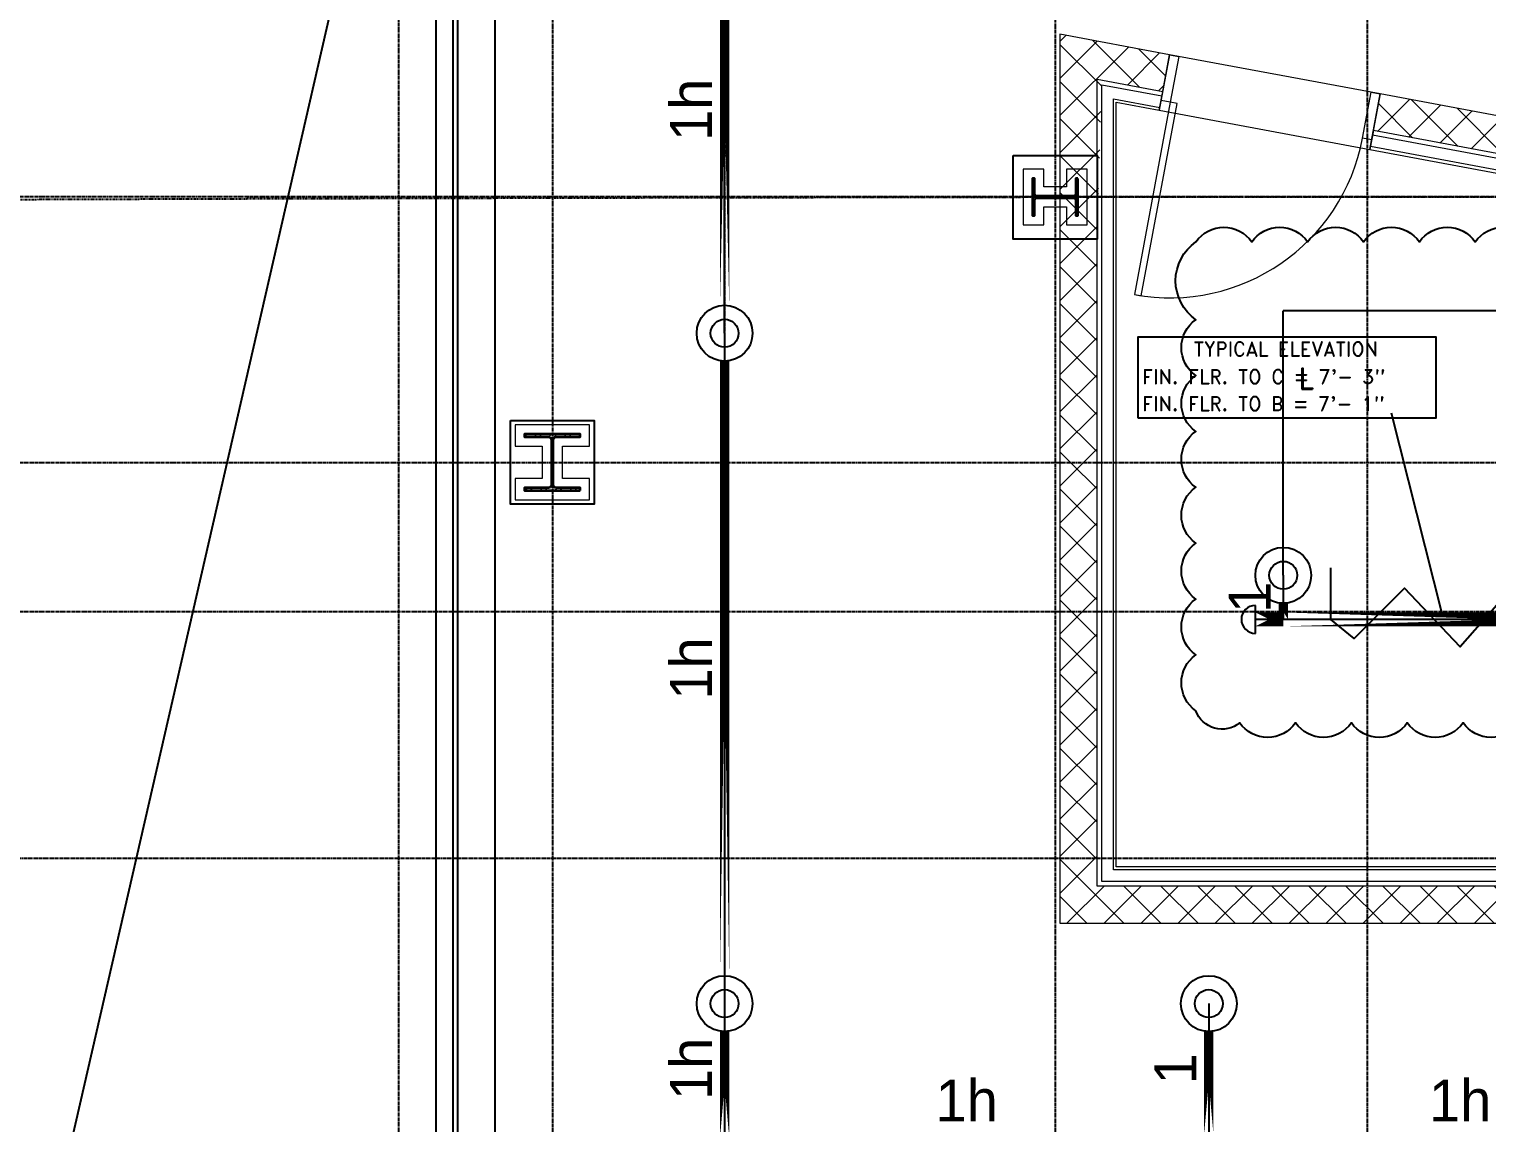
# Model space of a CAD drawing. Header units: inches. Extents: x 1442 to 5389, y 34 to 2400.
# Drawn here: x 1999.1 to 2312.2, y 1228.7 to 1463.6 of the extents above; entities that cross this region are included whole.
import ezdxf
from ezdxf.enums import TextEntityAlignment as Align

# ---------------------------------------------------------------- set-up
doc = ezdxf.new("R2010")
doc.units = ezdxf.units.IN
doc.header["$MEASUREMENT"] = 0
doc.linetypes.add('CENTER2', pattern=[1.125, 0.75, -0.125, 0.125, -0.125])
doc.linetypes.add('DASHDOT2', pattern=[0.5, 0.25, -0.125, 0, -0.125])
for name, color, linetype, lineweight in [('130451-00_X-FLR-00__0_Objects', 8, 'Continuous', 9), ('130451-00_X-FLR-00_A-Door', 8, 'Continuous', 9), ('130451-00_X-FLR-00_A-Door-Head', 8, 'Continuous', 9), ('130451-00_X-FLR-00_A-Wall-Full', 8, 'Continuous', 9), ('130451-00_X-FLR-00_A-Wall-Hatch', 8, 'Continuous', 9), ('130451-00_X-FLR-00_S-Wall-CMU', 8, 'Continuous', 9), ('130451-00_X-FLR-00_S-Wall-Hatch', 8, 'Continuous', 9), ('A-Detl-Hatch', 1, 'Continuous', 18), ('A-Detl-Wide', 2, 'Continuous', 35), ('S-Detl-Hatch', 1, 'Continuous', 18)]:
    doc.layers.add(name, color=color, linetype=linetype, lineweight=lineweight)
for name, color, linetype in [('A-Grid(SmallScale)', 11, 'CENTER2'), ('A-Site-Pave', 8, 'Continuous'), ('A-Wall-Full', 7, 'Continuous'), ('A-Wall-Hatch', 15, 'Continuous'), ('ALAN MARKUP', 6, 'Continuous'), ('conflict', 1, 'Continuous'), ('Coordination', 1, 'Continuous'), ('HEADUP', 1, 'Continuous'), ('PIPEBL', 1, 'Continuous'), ('pipemn', 1, 'Continuous'), ('PIPESPC', 1, 'Continuous'), ('S-Structural Concrete', 4, 'Continuous'), ('spk-cap', 1, 'Continuous'), ('TIDYPIPE', 1, 'Continuous')]:
    doc.layers.add(name, color=color, linetype=linetype)
doc.layers.add('Zoning Envelope', color=7, linetype='DASHDOT2', true_color=0xaa0061)
doc.styles.add('PIPE', font='PIPE.SHX')
doc.styles.add('ROMAND', font='romand', dxfattribs={"width": 0.75, "height": 1.5})
pattern_1 = [(45, (1460.5006, -245.676), (-3.977476, 3.977476), []), (135, (1460.5006, -245.676), (-3.977476, -3.977476), [])]

# ---------------------------------------------------------------- blocks, each defined once
blk = doc.blocks.new('*U15')
at = {"layer": 'A-Detl-Hatch'}
h = blk.add_hatch(dxfattribs=at)
h.set_pattern_fill('ANSI32', color=256, scale=6, style=0)
h.set_pattern_definition([(45, (0, -6.06), (-1.591, 1.591), []), (45, (1.0607, -6.06), (-1.591, 1.591), [])])
edge = h.paths.add_edge_path()
edge.add_line((6, -12.12), (6, -11.515))
edge.add_line((6, -11.515), (0.795, -11.515))
edge.add_arc((0.795, -10.915), 0.6, 180, 270, ccw=False)
edge.add_line((0.195, -10.915), (0.195, -1.205))
edge.add_arc((0.795, -1.205), 0.6, 90, 180, ccw=False)
edge.add_line((0.795, -0.605), (6, -0.605))
edge.add_line((6, -0.605), (6, 0))
edge.add_line((6, 0), (-6, 0))
edge.add_line((-6, 0), (-6, -0.605))
edge.add_line((-6, -0.605), (-0.795, -0.605))
edge.add_arc((-0.795, -1.205), 0.6, 0, 90, ccw=False)
edge.add_line((-0.195, -1.205), (-0.195, -10.915))
edge.add_arc((-0.795, -10.915), 0.6, 270, 360, ccw=False)
edge.add_line((-0.795, -11.515), (-6, -11.515))
edge.add_line((-6, -11.515), (-6, -12.12))
edge.add_line((-6, -12.12), (6, -12.12))
at = {"color": 0, "linetype": 'ByBlock'}
blk.add_lwpolyline([(6, -12.12), (6, -11.515), (0.795, -11.515, -0.4142136), (0.195, -10.915), (0.195, -1.205, -0.4142136), (0.795, -0.605), (6, -0.605), (6, 0), (-6, 0), (-6, -0.605), (-0.795, -0.605, -0.4142136), (-0.195, -1.205), (-0.195, -10.915, -0.4142136), (-0.795, -11.515), (-6, -11.515), (-6, -12.12)], format="xyb", close=True, dxfattribs=at)
blk = doc.blocks.new('W12X65')
at = {"layer": 'S-Detl-Hatch'}
blk.add_lwpolyline([(13860.59, -7310.28), (13860.59, -7305.67), (13854.79, -7305.67), (13854.79, -7298.76), (13860.59, -7298.76), (13860.59, -7294.16), (13844.59, -7294.16), (13844.59, -7298.76), (13850.4, -7298.76), (13850.4, -7305.67), (13844.59, -7305.67), (13844.59, -7310.28)], close=True, dxfattribs=at)
at = {"layer": 'A-Detl-Wide'}
blk.add_blockref('*U15', (13852.59, -7296.16), dxfattribs=at)
blk = doc.blocks.new('*U14')
at = {"layer": 'A-Detl-Hatch'}
h = blk.add_hatch(dxfattribs=at)
h.set_pattern_fill('ANSI32', color=256, scale=6, style=0)
h.set_pattern_definition([(45, (0, -4.865), (-1.591, 1.591), []), (45, (1.0607, -4.865), (-1.591, 1.591), [])])
edge = h.paths.add_edge_path()
edge.add_line((3.98, -9.73), (3.98, -9.295))
edge.add_line((3.98, -9.295), (0.645, -9.295))
edge.add_arc((0.645, -8.795), 0.5, 180, 270, ccw=False)
edge.add_line((0.145, -8.795), (0.145, -0.935))
edge.add_arc((0.645, -0.935), 0.5, 90, 180, ccw=False)
edge.add_line((0.645, -0.435), (3.98, -0.435))
edge.add_line((3.98, -0.435), (3.98, 0))
edge.add_line((3.98, 0), (-3.98, 0))
edge.add_line((-3.98, 0), (-3.98, -0.435))
edge.add_line((-3.98, -0.435), (-0.645, -0.435))
edge.add_arc((-0.645, -0.935), 0.5, 0, 90, ccw=False)
edge.add_line((-0.145, -0.935), (-0.145, -8.795))
edge.add_arc((-0.645, -8.795), 0.5, -90, 0, ccw=False)
edge.add_line((-0.645, -9.295), (-3.98, -9.295))
edge.add_line((-3.98, -9.295), (-3.98, -9.73))
edge.add_line((-3.98, -9.73), (3.98, -9.73))
at = {"color": 0, "linetype": 'ByBlock'}
blk.add_lwpolyline([(3.98, -9.73), (3.98, -9.295), (0.645, -9.295, -0.4142136), (0.145, -8.795), (0.145, -0.935, -0.4142136), (0.645, -0.435), (3.98, -0.435), (3.98, 0), (-3.98, 0), (-3.98, -0.435), (-0.645, -0.435, -0.4142136), (-0.145, -0.935), (-0.145, -8.795, -0.4142136), (-0.645, -9.295), (-3.98, -9.295), (-3.98, -9.73)], format="xyb", close=True, dxfattribs=at)
blk = doc.blocks.new('W10X33')
at = {"layer": 'S-Detl-Hatch'}
blk.add_lwpolyline([(13773.78, -7310.28), (13773.78, -7305.84), (13769.95, -7305.84), (13769.95, -7300.98), (13773.78, -7300.98), (13773.78, -7296.55), (13761.82, -7296.55), (13761.82, -7300.98), (13765.66, -7300.98), (13765.66, -7305.84), (13761.82, -7305.84), (13761.82, -7310.28)], close=True, dxfattribs=at)
at = {"layer": 'A-Detl-Wide'}
blk.add_blockref('*U14', (13767.8, -7298.55), dxfattribs=at)
blk = doc.blocks.new('SPRIG1')
for radius in [6, 3]:
    blk.add_circle((0, 0), radius)
blk = doc.blocks.new('PIPESPC')
at = {"layer": 'PIPESPC', "style": 'PIPE', "width": 0.9}
blk.add_attdef('SIZE', text='', height=9, dxfattribs=at).set_placement((0, 4.02), align=Align.CENTER)
at = {"layer": 'PIPESPC', "style": 'PIPE', "flags": 1}
blk.add_attdef('SCHED', (25.3, 3.89), '', height=9, dxfattribs=at)
blk = doc.blocks.new('130451-00_H1-00_Basement_dwg_Door 42in-1349219-LOWER PARKING')
at = {"layer": '130451-00_X-FLR-00_A-Door', "flags": 128}
blk.add_lwpolyline([(0, 42), (-1.5, 42), (-1.5, 0), (0, 0)], close=True, dxfattribs=at)
at = {"layer": '130451-00_X-FLR-00_A-Door'}
blk.add_arc((0, 0), 42, 90, 180, dxfattribs=at)
blk = doc.blocks.new('CAP')
blk.add_line((0, 3), (0, -3))
blk.add_arc((0, 0), 3, 270, 90)

msp = doc.modelspace()

# ---------------------------------------------------------------- hatches: boundary and pattern name
at = {"layer": '130451-00_X-FLR-00_S-Wall-Hatch'}
h = msp.add_hatch(dxfattribs=at)
h.set_pattern_fill('FP_10', style=0, pattern_type=2)
h.set_pattern_definition(pattern_1)
h.paths.add_polyline_path([(2220.5, 1370.58), (2228.5, 1370.58), (2228.5, 1418.52), (2220.5, 1418.52), (2220.5, 1382.07)])
h.paths.add_polyline_path([(2670.18, 1370.58), (2713.84, 1370.58), (2433.5, 1422.83), (2433.5, 1418.58), (2415.5, 1418.58), (2415.5, 1426.19), (2289.31, 1449.71), (2287.85, 1441.84), (2364.37, 1427.58), (2364.5, 1427.58), (2364.5, 1427.56), (2608.55, 1382.07)])
h.paths.add_polyline_path([(2228.49, 1418.52), (2229.5, 1451.7), (2228.5, 1452.91), (2242.63, 1450.27), (2244.09, 1458.14), (2220.5, 1462.53), (2220.5, 1436.52), (2220.52, 1436.56), (2220.51, 1418.52)])
h = msp.add_hatch(dxfattribs=at)
h.set_pattern_fill('FP_10', style=0, pattern_type=2)
h.set_pattern_definition(pattern_1)
h.paths.add_polyline_path([(2434.5, 1235.21), (2434.5, 1276.58), (2415.5, 1276.58), (2415.5, 1279.58), (2228.5, 1279.58), (2228.5, 1370.58), (2220.5, 1370.58), (2220.5, 1271.58), (2426.57, 1271.58), (2426.5, 1271.46), (2426.5, 1235.21)], flags=0)

# ---------------------------------------------------------------- linework, layer by layer
at = {"layer": '130451-00_X-FLR-00__0_Objects', "color": 7}
msp.add_line((2289.31, 1449.71), (2287.35, 1450.07), dxfattribs=at)
at = {"layer": '130451-00_X-FLR-00_A-Door', "color": 7, "flags": 128}
for points in [[(2246.06, 1457.77), (2244.23, 1447.94), (2242.26, 1448.31), (2244.09, 1458.14)], [(2289.31, 1449.71), (2287.48, 1439.88), (2285.52, 1440.24), (2287.35, 1450.07)]]:
    msp.add_lwpolyline(points, close=True, dxfattribs=at)
at = {"layer": '130451-00_X-FLR-00_A-Door-Head', "color": 7, "flags": 128}
msp.add_lwpolyline([(2244.09, 1458.14), (2241.87, 1446.22), (2287.09, 1437.79), (2289.31, 1449.71)], close=True, dxfattribs=at)
at = {"layer": '130451-00_X-FLR-00_A-Wall-Full', "color": 7, "flags": 128}
for points in [[(2438.63, 1279.71), (2438.63, 1298.71), (2411.38, 1298.71), (2411.38, 1283.71), (2232.63, 1283.71), (2232.63, 1447.94), (2241.87, 1446.22), (2242.63, 1450.27)], [(2287.85, 1441.84), (2287.09, 1437.79), (2664.52, 1367.44)]]:
    msp.add_lwpolyline(points, dxfattribs=at)
at = {"layer": '130451-00_X-FLR-00_A-Wall-Hatch', "color": 7}
msp.add_line((2674.39, 1366.24), (2287.21, 1438.4), dxfattribs=at)
at = {"layer": '130451-00_X-FLR-00_A-Wall-Hatch', "color": 7, "flags": 128}
for points in [[(2435.5, 1279.71), (2435.5, 1295.58), (2414.5, 1295.58), (2414.5, 1280.58), (2229.5, 1280.58), (2229.5, 1451.7), (2242.44, 1449.29)], [(2438, 1279.71), (2438, 1298.08), (2412, 1298.08), (2412, 1283.08), (2232, 1283.08), (2232, 1448.69), (2241.99, 1446.83)], [(2817.38, 1234.43), (2817.38, 1342.13), (2287.67, 1440.86)]]:
    msp.add_lwpolyline(points, dxfattribs=at)
at = {"layer": '130451-00_X-FLR-00_S-Wall-CMU', "color": 7}
msp.add_line((2415.5, 1426.19), (2289.31, 1449.71), dxfattribs=at)
at = {"layer": '130451-00_X-FLR-00_S-Wall-CMU', "color": 7, "flags": 128}
for points in [[(2415.5, 1279.58), (2228.5, 1279.58), (2228.5, 1452.91), (2242.63, 1450.27), (2244.09, 1458.14), (2220.5, 1462.53), (2220.5, 1418.52)], [(2818.5, 1234.43), (2818.5, 1342.93), (2287.85, 1441.84), (2289.31, 1449.71)], [(2220.5, 1418.52), (2220.5, 1271.58), (2426.5, 1271.58), (2426.5, 1235.21), (2434.5, 1235.21), (2434.5, 1276.58), (2433.5, 1276.58)]]:
    msp.add_lwpolyline(points, dxfattribs=at)
at = {"layer": 'A-Grid(SmallScale)'}
for p, q in [((2078.5, 491.06), (2078.5, 2370.32)), ((2111.5, 2370.32), (2111.5, 491.06)), ((2148.5, 2370.32), (2148.5, 491.06)), ((2219.5, 2370.32), (2219.5, 491.06)), ((2286.5, 2370.32), (2286.5, 491.06)), ((5388.5, 1427.58), (1580.5, 1427.58)), ((1595.39, 1370.58), (5388.5, 1370.58)), ((1595.39, 1338.58), (5388.5, 1338.58)), ((1580.5, 1285.58), (5388.5, 1285.58))]:
    msp.add_line(p, q, dxfattribs=at)
at = {"layer": 'A-Site-Pave'}
msp.add_line((2004.11, 1206.71), (2086.5, 1566.07), dxfattribs=at)
at = {"layer": 'A-Wall-Full'}
for p, q in [((2086.5, 1717.58), (2086.5, 1206.26)), ((2099.13, 1704.96), (2099.13, 1206.26))]:
    msp.add_line(p, q, dxfattribs=at)
at = {"layer": 'A-Wall-Hatch'}
for p, q in [((2090.13, 1713.96), (2090.13, 1206.26)), ((2091.13, 1712.96), (2091.13, 1206.26))]:
    msp.add_line(p, q, dxfattribs=at)
at = {"layer": 'ALAN MARKUP'}
msp.add_lwpolyline([(2319.13, 1314.63, -0.520567), (2307.13, 1314.63, -0.520567), (2295.13, 1314.63, -0.520567), (2283.13, 1314.63, -0.520567), (2271.13, 1314.63, -0.520567), (2259.13, 1314.63, -0.520567), (2249.73, 1317.23, -0.520567), (2249.73, 1329.23, -0.520567), (2249.73, 1341.23, -0.520567), (2249.73, 1353.23, -0.520567), (2249.73, 1365.23, -0.520567), (2249.73, 1377.23, -0.520567), (2249.73, 1389.23, -0.520567), (2249.73, 1401.23, -0.520567), (2249.73, 1417.95, -0.520567), (2261.73, 1417.95, -0.520567), (2273.73, 1417.95, -0.520567), (2285.73, 1417.95, -0.520567), (2297.73, 1417.95, -0.520567), (2309.73, 1417.95, -0.520567), (2321.73, 1417.95, -0.520567)], format="xyb", dxfattribs=at)
for points in [[(2458.5, 1336.85), (2458.5, 1403.13), (2268.5, 1403.13)], [(2268.5, 1346.32), (2268.5, 1403.13)], [(2451.26, 1328.04), (2440.73, 1344.7), (2430.21, 1332.43), (2418.8, 1332.43), (2408.86, 1346.16), (2391.32, 1336.85), (2364.5, 1334.18), (2355.64, 1345.58), (2342.19, 1338.58), (2330.79, 1328.04), (2319.09, 1345.28), (2306.52, 1330.96), (2294.53, 1343.53), (2283.71, 1332.72), (2278.74, 1336.85), (2278.74, 1347.91)]]:
    msp.add_lwpolyline(points, dxfattribs=at)
at = {"layer": 'conflict'}
msp.add_lwpolyline([(2237.29, 1380.17), (2301.34, 1380.17), (2301.34, 1397.46), (2237.29, 1397.46)], close=True, dxfattribs=at)
at = {"layer": 'Coordination'}
msp.add_line((2302.6, 1338.02), (2291.71, 1381.14), dxfattribs=at)
at = {"layer": 'PIPEBL', "color": 1}
for p, q in [((2148.5, 1398.32), (2148.5, 1490.69)), ((2148.5, 1398.32), (2148.5, 1254.32)), ((2268.5, 1346.32), (2268.5, 1336.85)), ((2148.5, 1254.32), (2148.5, 1226.32)), ((2252.5, 1254.32), (2252.5, 1226.32))]:
    msp.add_line(p, q, dxfattribs=at)
at = {"layer": 'pipemn', "color": 1}
for p, q in [((2268.5, 1336.85), (2262.5, 1336.85)), ((2364.5, 1336.85), (2268.5, 1336.85))]:
    msp.add_line(p, q, dxfattribs=at)
at = {"layer": 'S-Structural Concrete'}
for points in [[(2210.5, 1436.52), (2228.5, 1436.52), (2228.5, 1418.52), (2210.5, 1418.52)], [(2102.5, 1379.58), (2120.5, 1379.58), (2120.5, 1361.58), (2102.5, 1361.58)]]:
    msp.add_lwpolyline(points, close=True, dxfattribs=at)
at = {"layer": 'TIDYPIPE', "color": 1}
for points, const_width in [([(2148.5, 1404.32), (2148.5, 1490.69)], 2), ([(2148.5, 1260.32), (2148.5, 1392.32)], 2), ([(2268.5, 1336.85), (2268.5, 1340.32)], 2), ([(2262.5, 1336.85), (2268.5, 1336.85)], 3), ([(2268.5, 1336.85), (2364.5, 1336.85)], 3), ([(2148.5, 1225.32), (2148.5, 1248.32)], 2), ([(2252.5, 1226.32), (2252.5, 1248.32)], 2)]:
    msp.add_lwpolyline(points, close=True, dxfattribs=dict(at, const_width=const_width))
at = {"layer": 'Zoning Envelope'}
msp.add_lwpolyline([(5388.5, 1427.58), (2320.5, 1427.58, 0.000426), (2187.15, 1427.47, 0.001551), (1580.5, 1424.66, 0.001255)], format="xyb", dxfattribs=at)

# ---------------------------------------------------------------- block references
at = {"color": 7, "rotation": 169.441666666666}
msp.add_blockref('130451-00_H1-00_Basement_dwg_Door 42in-1349219-LOWER PARKING', (2244.23, 1447.94), dxfattribs=at)
at = {"rotation": 90}
msp.add_blockref('W10X33', (-5083.91, -12340.22), dxfattribs=at)
msp.add_blockref('W12X65', (-11741.09, 8672.8))
at = {"layer": 'HEADUP'}
for p in [(2148.5, 1398.32), (2268.5, 1346.32), (2148.5, 1254.32), (2252.5, 1254.32)]:
    msp.add_blockref('SPRIG1', p, dxfattribs=at)
at = {"layer": 'PIPESPC'}
ref = msp.add_blockref('PIPESPC', (2148.5, 1446.32), dxfattribs=dict(at, rotation=90))
ref.add_attrib('SIZE', '1h', dxfattribs={"color": 0, "height": 9, "rotation": 90, "style": 'PIPE'}).set_placement((2148.5, 1446.32), align=Align.BOTTOM_CENTER)
ref = msp.add_blockref('PIPESPC', (2268.5, 1341.59), dxfattribs=dict(at, rotation=90))
ref.add_attrib('SIZE', '1', dxfattribs={"color": 0, "height": 9, "rotation": 90, "style": 'PIPE'}).set_placement((2268.5, 1341.59), align=Align.BOTTOM_CENTER)
ref = msp.add_blockref('PIPESPC', (2148.5, 1326.32), dxfattribs=dict(at, rotation=90))
ref.add_attrib('SIZE', '1h', dxfattribs={"color": 0, "height": 9, "rotation": 90, "style": 'PIPE'}).set_placement((2148.5, 1326.32), align=Align.BOTTOM_CENTER)
ref = msp.add_blockref('PIPESPC', (2148.5, 1240.32), dxfattribs=dict(at, rotation=90))
ref.add_attrib('SIZE', '1h', dxfattribs={"color": 0, "height": 9, "rotation": 90, "style": 'PIPE'}).set_placement((2148.5, 1240.32), align=Align.BOTTOM_CENTER)
ref = msp.add_blockref('PIPESPC', (2252.5, 1240.32), dxfattribs=dict(at, rotation=90))
ref.add_attrib('SIZE', '1', dxfattribs={"color": 0, "height": 9, "rotation": 90, "style": 'PIPE'}).set_placement((2252.5, 1240.32), align=Align.BOTTOM_CENTER)
ref = msp.add_blockref('PIPESPC', (2200.5, 1226.32), dxfattribs=at)
ref.add_attrib('SIZE', '1h', dxfattribs={"color": 0, "height": 9, "style": 'PIPE'}).set_placement((2200.5, 1226.32), align=Align.BOTTOM_CENTER)
ref = msp.add_blockref('PIPESPC', (2306.5, 1226.32), dxfattribs=at)
ref.add_attrib('SIZE', '1h', dxfattribs={"color": 0, "height": 9, "style": 'PIPE'}).set_placement((2306.5, 1226.32), align=Align.BOTTOM_CENTER)
at = {"layer": 'spk-cap', "rotation": 180.0000000000556}
msp.add_blockref('CAP', (2262.5, 1336.85), dxfattribs=at)

# ---------------------------------------------------------------- texts
at = {"layer": 'Coordination', "style": 'ROMAND'}
for s, height, p in [('TYPICAL ELEVATION', 3.0375, (2249.25, 1393.41)), ('FIN. FLR. TO C = 7\'- 3"', 3.0375, (2238.18, 1387.46)), ('L', 4.5, (2271.71, 1386.33)), ('FIN. FLR. TO B = 7\'- 1"', 3.0375, (2238.18, 1381.66))]:
    msp.add_text(s, height=height, dxfattribs=at).set_placement(p)

doc.saveas('drawing.dxf')
